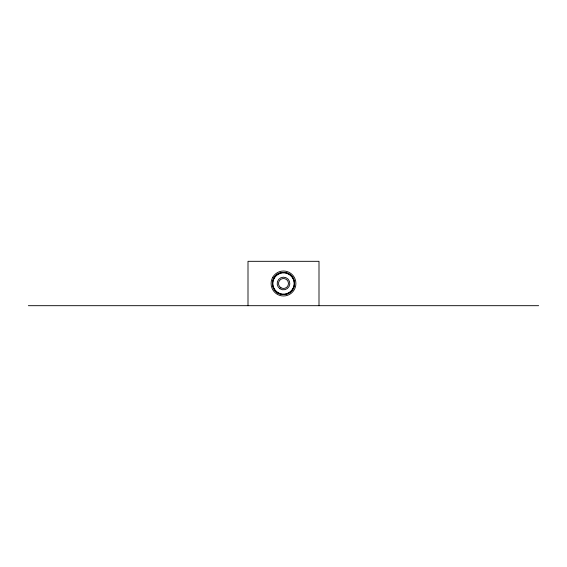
<?xml version="1.0" encoding="UTF-8"?>
<svg xmlns="http://www.w3.org/2000/svg" width="567" height="567" viewBox="0 0 567 567"><rect width="100%" height="100%" fill="white"/><g stroke="black" fill="none" stroke-linecap="round" stroke-linejoin="round"><path stroke-width="0.85" d="M28.35 305.684L538.65 305.684M319.001 305.684L319.001 261.316L248.006 261.316L247.999 305.684M281.005 287.823A4.99 4.99 0 0 0 288.49 283.5A4.99 4.99 0 0 0 281.005 279.177A4.99 4.99 0 0 0 281.005 287.823M273.996 277.965A11.071 10.971 89.9 0 0 283.5 294.571A11.071 10.971 89.9 0 0 293.004 277.965A11.071 10.971 89.9 0 0 273.996 277.965M272.762 277.263A12.488 12.396 89.9 0 0 283.5 295.988A12.488 12.396 89.9 0 0 294.23 277.256A12.488 12.396 89.9 0 0 272.762 277.263M279.956 288.738A6.322 6.322 0 0 0 289.808 283.954A6.322 6.322 0 0 0 280.736 277.809A6.322 6.322 0 0 0 279.956 288.738M277.95 293.111A11.092 11.092 0 0 0 294.592 283.5A11.092 11.092 0 0 0 277.95 273.889A11.092 11.092 0 0 0 277.95 293.111M278.177 292.721A10.653 10.653 0 0 0 294.153 283.5A10.653 10.653 0 0 0 278.177 274.279A10.653 10.653 0 0 0 278.177 292.721"/></g></svg>
